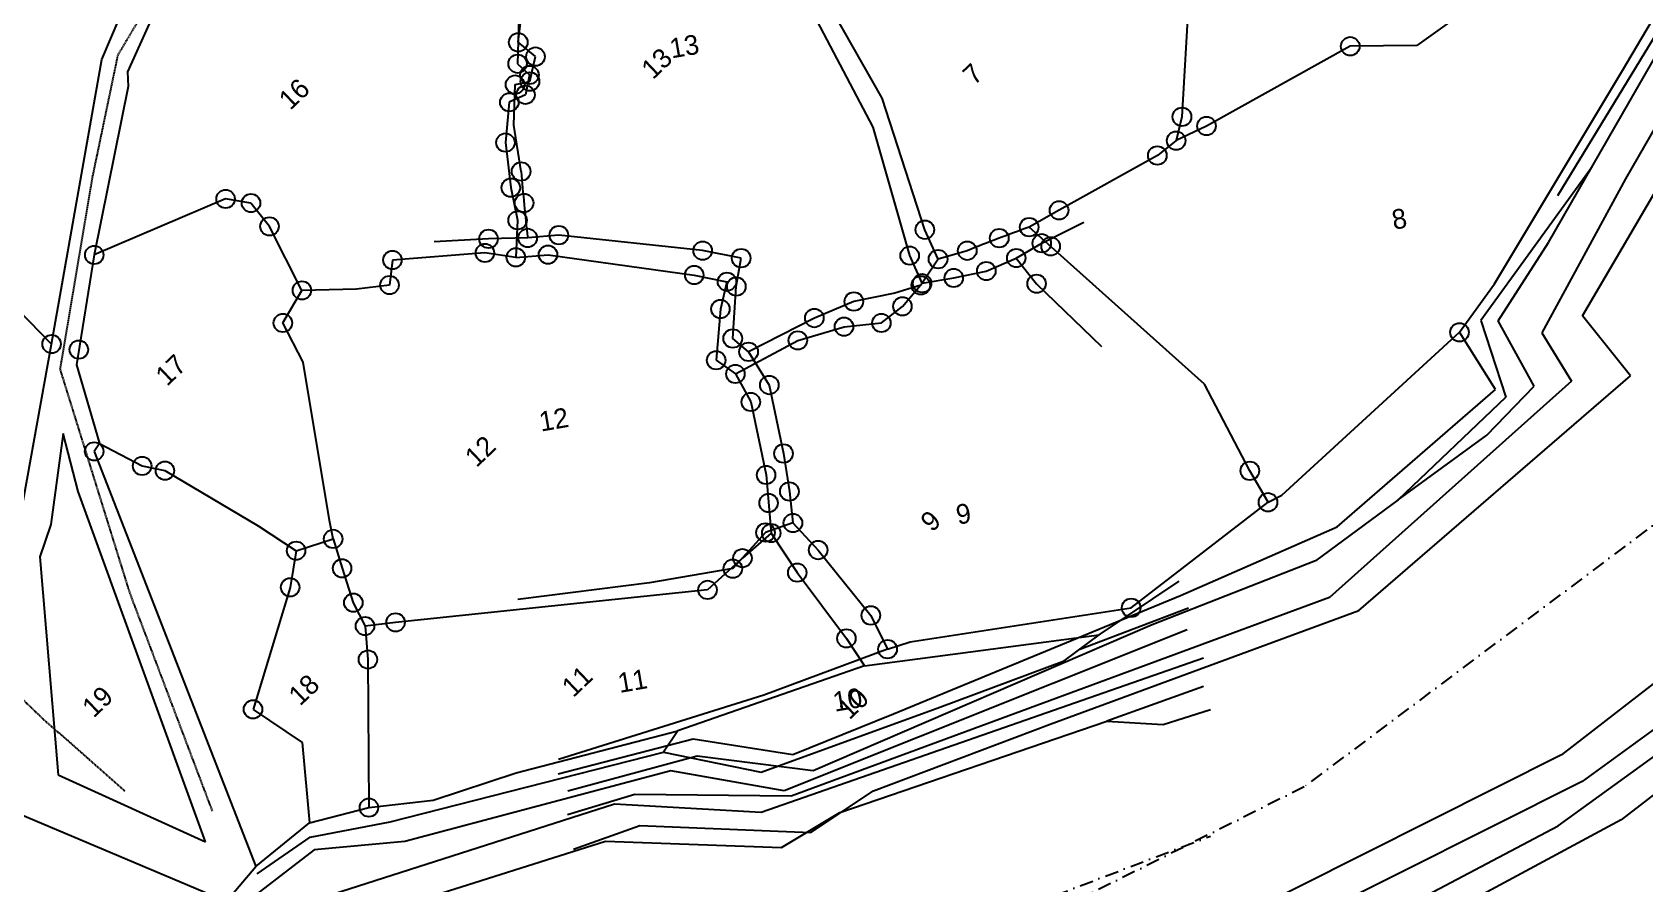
# Model space of a CAD drawing. Header units: metres. Extents: x 353942 to 357335, y 1746780 to 1749904.
# Drawn here: x 355984 to 356586, y 1747488 to 1747805 of the extents above; entities that cross this region are included whole.
import ezdxf

# ---------------------------------------------------------------- set-up
doc = ezdxf.new("R2010")
doc.units = ezdxf.units.M
doc.header["$MEASUREMENT"] = 0
doc.linetypes.add('DASHDOT', pattern=[1, 0.5, -0.25, 0, -0.25])
doc.linetypes.add('DASHED', pattern=[0.75, 0.5, -0.25])
for name, color, linetype in [('LINE_WATER', 4, 'Continuous'), ('OTHERS', 1, 'Continuous'), ('POLY_PARCEL', 6, 'Continuous'), ('POLY_ROAD', 30, 'Continuous'), ('POLY_WATER', 4, 'Continuous'), ('TEXT_PARCEL', 7, 'Continuous'), ('V_BOUND_STREAM_LINE', 7, 'DASHDOT')]:
    doc.layers.add(name, color=color, linetype=linetype)
doc.styles.add('TEXT_MAP', font='')
doc.styles.get('TEXT_MAP').set_extended_font_data('Kruti Dev 050')

msp = doc.modelspace()

# ---------------------------------------------------------------- linework, layer by layer
for centre, radius in [((356165.44, 1747801.68), 3.47), ((356171.88, 1747796.35), 3.47), ((356475.97, 1747800.21), 3.47), ((356165.21, 1747793.66), 3.44), ((356169.63, 1747789.51), 3.44), ((356164.25, 1747785.89), 3.47), ((356169.8, 1747787.03), 3.47), ((356162.11, 1747779.3), 3.44), ((356168.14, 1747782.08), 3.44), ((356413.15, 1747773.86), 3.47), ((356410.98, 1747764.97), 3.47), ((356422.31, 1747770.43), 3.47), ((356160.67, 1747764.27), 3.44), ((356403.97, 1747759.43), 3.47), ((356166.51, 1747753.47), 3.47), ((356162.67, 1747747.42), 3.44), ((356056.22, 1747743.23), 3.44), ((356065.7, 1747741.66), 3.44), ((356167.61, 1747741.7), 3.47), ((356165.21, 1747735.26), 3.44), ((356367.28, 1747738.96), 3.47), ((356072.61, 1747732.95), 3.44), ((356180.58, 1747729.69), 3.47), ((356317.18, 1747731.72), 3.47), ((356356.13, 1747732.66), 3.47), ((356153.02, 1747723.06), 3.44), ((356154.36, 1747728.3), 3.47), ((356168.97, 1747728.65), 3.47), ((356234.27, 1747723.91), 3.47), ((356333.03, 1747723.88), 3.47), ((356344.96, 1747728.57), 3.47), ((356360.83, 1747726.69), 3.44), ((356364.14, 1747725.52), 3.47), ((356007.21, 1747722.32), 3.44), ((356118.49, 1747720.41), 3.44), ((356164.55, 1747721.41), 3.44), ((356176.55, 1747722.4), 3.44), ((356248.64, 1747721.1), 3.47), ((356311.53, 1747722.07), 3.44), ((356322.12, 1747720.74), 3.47), ((356351.32, 1747721.14), 3.44), ((356117.4, 1747711.05), 3.44), ((356231.13, 1747714.81), 3.44), ((356243.35, 1747712.28), 3.44), ((356315.68, 1747710.97), 3.47), ((356316.16, 1747711.76), 3.44), ((356327.96, 1747713.72), 3.44), ((356340.13, 1747716.27), 3.44), ((356358.91, 1747711.56), 3.44), ((356084.71, 1747709.07), 3.44), ((356246.83, 1747710.51), 3.47), ((356290.69, 1747704.91), 3.47), ((356240.9, 1747702.12), 3.44), ((356275.95, 1747698.75), 3.47), ((356308.82, 1747703.12), 3.44), ((356077.6, 1747696.92), 3.44), ((356287.02, 1747695.52), 3.44), ((356300.97, 1747696.91), 3.44), ((356516.75, 1747693.42), 3.47), ((355991.29, 1747689.03), 3.44), ((356001.45, 1747686.96), 3.44), ((356245.5, 1747691.12), 3.47), ((356269.79, 1747690.39), 3.44), ((356239.31, 1747683), 3.44), ((356251.42, 1747686.13), 3.47), ((356246.48, 1747677.9), 3.44), ((356259.15, 1747673.72), 3.47), ((356252.23, 1747667.42), 3.44), ((356007.18, 1747648.95), 3.44), ((356264.43, 1747648.16), 3.47), ((356025.08, 1747643.55), 3.44), ((356033.59, 1747641.78), 3.44), ((356257.92, 1747640.17), 3.44), ((356438.46, 1747641.73), 3.47), ((356266.63, 1747634.01), 3.47), ((356258.87, 1747629.71), 3.44), ((356445.27, 1747629.99), 3.47), ((356267.96, 1747622.24), 3.47), ((356096.36, 1747616.31), 3.44), ((356257.74, 1747618.67), 3.47), ((356259.88, 1747618.47), 3.44), ((356082.54, 1747611.89), 3.44), ((356249.12, 1747609.11), 3.44), ((356277.36, 1747612.14), 3.47), ((356099.68, 1747605.32), 3.44), ((356245.54, 1747605.19), 3.47), ((356269.57, 1747603.73), 3.44), ((356080.32, 1747598.22), 3.44), ((356236.09, 1747597.28), 3.44), ((356103.89, 1747592.49), 3.44), ((356394.2, 1747590.59), 3.47), ((356119.66, 1747585.12), 3.44), ((356297.03, 1747587.73), 3.47), ((356108.25, 1747583.75), 3.44), ((356287.93, 1747579.14), 3.44), ((356303.29, 1747575.14), 3.47), ((356109.34, 1747571.28), 3.44), ((356066.45, 1747552.67), 3.44), ((356109.71, 1747516.01), 3.44)]:
    msp.add_circle(centre, radius)
at = {"layer": 'LINE_WATER'}
for p, q in [((356549.99, 1747726.93), (356654.05, 1747908.33)), ((356625.72, 1747863.17), (356553.3, 1747744.42)), ((356635.77, 1747850.42), (356578.72, 1747750.67)), ((356562.66, 1747699.59), (356606.6, 1747774.72)), ((356566.21, 1747755.22), (356524.66, 1747697.86)), ((356578.72, 1747750.67), (356547.4, 1747693.17)), ((356531.12, 1747697.72), (356549.99, 1747726.93)), ((356524.66, 1747697.86), (356534.06, 1747669.17)), ((356544.58, 1747673.32), (356531.12, 1747697.72)), ((356580.49, 1747677.14), (356562.66, 1747699.59)), ((356547.4, 1747693.17), (356558.53, 1747675.21)), ((356558.53, 1747675.21), (356468.24, 1747594.4)), ((356479.2, 1747589.52), (356580.49, 1747677.14)), ((356526.96, 1747654.97), (356544.58, 1747673.32)), ((356534.06, 1747669.17), (356493.86, 1747630.83)), ((356493.86, 1747630.83), (356526.96, 1747654.97)), ((356493.86, 1747630.83), (356462.93, 1747608.13)), ((356462.93, 1747608.13), (356402.08, 1747584.18)), ((356468.24, 1747594.4), (356267.36, 1747520.25)), ((356634.54, 1747597.58), (356554.83, 1747535.64)), ((356363.94, 1747547.09), (356479.2, 1747589.52)), ((356415.63, 1747590.42), (356374.98, 1747575.06)), ((356648.4, 1747588.24), (356562.56, 1747525.74)), ((356415.05, 1747582.41), (356264.63, 1747522.23)), ((356402.08, 1747584.18), (356275.45, 1747529.73)), ((356553.5, 1747509.16), (356654.23, 1747582.02)), ((356256.14, 1747514.26), (356421.2, 1747571.86)), ((356421.18, 1747561.16), (356385.07, 1747548.23)), ((356406.1, 1747546.97), (356423.82, 1747552.56)), ((356285.5, 1747514.21), (356385.07, 1747548.23)), ((356298.06, 1747522.22), (356363.94, 1747547.09)), ((356385.07, 1747548.23), (356406.1, 1747546.97)), ((356117.58, 1747510.64), (356219.63, 1747536.69)), ((356232.28, 1747535.14), (356183.99, 1747522.19)), ((356275.45, 1747529.73), (356232.28, 1747535.14)), ((356554.83, 1747535.64), (356420.58, 1747468.3)), ((356222.44, 1747529.75), (356123.06, 1747503.33)), ((356264.63, 1747522.23), (356222.44, 1747529.75)), ((356274.7, 1747506.72), (356298.06, 1747522.22)), ((356562.56, 1747525.74), (356431.65, 1747460.13)), ((356096.16, 1747483.62), (356201.33, 1747517.44)), ((356208.99, 1747520.94), (356183.86, 1747513.27)), ((356201.33, 1747517.44), (356256.14, 1747514.26)), ((356267.36, 1747520.25), (356208.99, 1747520.94)), ((356087.75, 1747504.96), (356117.58, 1747510.64)), ((356263.69, 1747501.16), (356285.5, 1747514.21)), ((356068.05, 1747491.27), (356087.75, 1747504.96)), ((356186.12, 1747500.43), (356210.85, 1747509.29)), ((356210.85, 1747509.29), (356274.7, 1747506.72)), ((356435.31, 1747446.82), (356553.5, 1747509.16)), ((356089.3, 1747500.22), (356061.12, 1747478.55)), ((356123.06, 1747503.33), (356089.3, 1747500.22)), ((356127.21, 1747481.11), (356198.06, 1747503.47)), ((356198.06, 1747503.47), (356263.69, 1747501.16))]:
    msp.add_line(p, q, dxfattribs=at)
at = {"layer": 'OTHERS', "linetype": 'DASHED', "ltscale": 0.5}
for p, q in [((356016.09, 1747796.93), (356037.75, 1747833.35)), ((356006.68, 1747751.78), (356016.09, 1747796.93)), ((355994.53, 1747679.63), (356006.68, 1747751.78)), ((356020.55, 1747596.05), (355994.53, 1747679.63)), ((356051.32, 1747514.72), (356020.55, 1747596.05)), ((355963.83, 1747572.41), (355987.75, 1747549.42)), ((355987.75, 1747549.42), (356018.61, 1747522.24))]:
    msp.add_line(p, q, dxfattribs=at)
at = {"layer": 'POLY_PARCEL'}
for p, q in [((356301.24, 1747780.85), (356271.87, 1747832.54)), ((356165.44, 1747801.68), (356168.52, 1747827.65)), ((356297.95, 1747770.01), (356269.28, 1747824.45)), ((356415.99, 1747824.66), (356413.15, 1747773.86)), ((356165.94, 1747821.74), (356165.21, 1747793.66)), ((356514.78, 1747810.45), (356500.83, 1747800.46)), ((356171.88, 1747796.35), (356165.44, 1747801.68)), ((356475.97, 1747800.21), (356422.31, 1747770.43)), ((356500.83, 1747800.46), (356475.97, 1747800.21)), ((356165.21, 1747793.66), (356169.63, 1747789.51)), ((356169.8, 1747787.03), (356171.88, 1747796.35)), ((356164.25, 1747785.89), (356169.8, 1747787.03)), ((356169.63, 1747789.51), (356168.14, 1747782.08)), ((356168.14, 1747782.08), (356162.11, 1747779.3)), ((356163.84, 1747770.69), (356164.25, 1747785.89)), ((356317.18, 1747731.72), (356301.24, 1747780.85)), ((356162.11, 1747779.3), (356160.67, 1747764.27)), ((356166.51, 1747753.47), (356163.84, 1747770.69)), ((356311.53, 1747722.07), (356297.95, 1747770.01)), ((356413.15, 1747773.86), (356410.98, 1747764.97)), ((356422.31, 1747770.43), (356410.98, 1747764.97)), ((356160.67, 1747764.27), (356162.67, 1747747.42)), ((356410.98, 1747764.97), (356403.97, 1747759.43)), ((356403.97, 1747759.43), (356367.28, 1747738.96)), ((356162.67, 1747747.42), (356165.21, 1747735.26)), ((356056.22, 1747743.23), (356007.21, 1747722.32)), ((356065.7, 1747741.66), (356056.22, 1747743.23)), ((356072.61, 1747732.95), (356065.7, 1747741.66)), ((356367.28, 1747738.96), (356356.13, 1747732.66)), ((356084.71, 1747709.07), (356072.61, 1747732.95)), ((356165.21, 1747735.26), (356164.55, 1747721.41)), ((356421.55, 1747674.01), (356356.13, 1747732.66)), ((356360.83, 1747726.69), (356376.48, 1747734.53)), ((355991.29, 1747689.03), (355952.17, 1747729.14)), ((356154.36, 1747728.3), (356134.12, 1747727.23)), ((356168.97, 1747728.65), (356154.36, 1747728.3)), ((356180.58, 1747729.69), (356168.97, 1747728.65)), ((356234.27, 1747723.91), (356180.58, 1747729.69)), ((356322.12, 1747720.74), (356317.18, 1747731.72)), ((356351.32, 1747721.14), (356360.83, 1747726.69)), ((356118.49, 1747720.41), (356117.4, 1747711.05)), ((356153.02, 1747723.06), (356118.49, 1747720.41)), ((356164.55, 1747721.41), (356153.02, 1747723.06)), ((356164.55, 1747721.41), (356176.55, 1747722.4)), ((356176.55, 1747722.4), (356231.13, 1747714.81)), ((356248.64, 1747721.1), (356234.27, 1747723.91)), ((356246.83, 1747710.51), (356248.64, 1747721.1)), ((356316.16, 1747711.76), (356311.53, 1747722.07)), ((356322.12, 1747720.74), (356315.68, 1747710.97)), ((356333.03, 1747723.88), (356322.12, 1747720.74)), ((356340.13, 1747716.27), (356351.32, 1747721.14)), ((356351.32, 1747721.14), (356358.91, 1747711.56)), ((356231.13, 1747714.81), (356243.35, 1747712.28)), ((356327.96, 1747713.72), (356340.13, 1747716.27)), ((356077.6, 1747696.92), (356084.71, 1747709.07)), ((356105.02, 1747709.47), (356084.71, 1747709.07)), ((356117.4, 1747711.05), (356105.02, 1747709.47)), ((356243.35, 1747712.28), (356240.9, 1747702.12)), ((356245.5, 1747691.12), (356246.83, 1747710.51)), ((356315.68, 1747710.97), (356306.05, 1747708.09)), ((356308.82, 1747703.12), (356316.16, 1747711.76)), ((356316.16, 1747711.76), (356327.96, 1747713.72)), ((356358.91, 1747711.56), (356383.12, 1747688.18)), ((356240.9, 1747702.12), (356239.31, 1747683)), ((356290.69, 1747704.91), (356275.95, 1747698.75)), ((356306.05, 1747708.09), (356290.69, 1747704.91)), ((356300.97, 1747696.91), (356308.82, 1747703.12)), ((356085.23, 1747682.27), (356077.6, 1747696.92)), ((356275.95, 1747698.75), (356251.42, 1747686.13)), ((356287.02, 1747695.52), (356300.97, 1747696.91)), ((356251.42, 1747686.13), (356245.5, 1747691.12)), ((356246.48, 1747677.9), (356269.79, 1747690.39)), ((356269.79, 1747690.39), (356287.02, 1747695.52)), ((356450.37, 1747632.6), (356516.75, 1747693.42)), ((356251.42, 1747686.13), (356259.15, 1747673.72)), ((356094.94, 1747623.12), (356085.23, 1747682.27)), ((356239.31, 1747683), (356246.48, 1747677.9)), ((356246.48, 1747677.9), (356252.23, 1747667.42)), ((356259.15, 1747673.72), (356264.43, 1747648.16)), ((356438.46, 1747641.73), (356421.55, 1747674.01)), ((356252.23, 1747667.42), (356257.92, 1747640.17)), ((356009.1, 1747651.89), (356025.08, 1747643.55)), ((356264.43, 1747648.16), (356266.63, 1747634.01)), ((356025.08, 1747643.55), (356033.59, 1747641.78)), ((356033.59, 1747641.78), (356068.41, 1747621.13)), ((356257.92, 1747640.17), (356259.88, 1747618.47)), ((356445.27, 1747629.99), (356438.46, 1747641.73)), ((356266.63, 1747634.01), (356267.96, 1747622.24)), ((356394.2, 1747590.59), (356445.27, 1747629.99)), ((356445.27, 1747629.99), (356450.37, 1747632.6)), ((356068.41, 1747621.13), (356082.54, 1747611.89)), ((356096.36, 1747616.31), (356094.94, 1747623.12)), ((356257.74, 1747618.67), (356245.54, 1747605.19)), ((356259.88, 1747618.47), (356249.12, 1747609.11)), ((356267.96, 1747622.24), (356257.74, 1747618.67)), ((356259.88, 1747618.47), (356269.57, 1747603.73)), ((356267.96, 1747622.24), (356277.36, 1747612.14)), ((356082.54, 1747611.89), (356080.32, 1747598.22)), ((356082.54, 1747611.89), (356096.36, 1747616.31)), ((356096.36, 1747616.31), (356099.68, 1747605.32)), ((356277.36, 1747612.14), (356297.03, 1747587.73)), ((356249.12, 1747609.11), (356236.09, 1747597.28)), ((356099.68, 1747605.32), (356103.89, 1747592.49)), ((356214.47, 1747599.86), (356165.3, 1747593.71)), ((356245.54, 1747605.19), (356214.47, 1747599.86)), ((356269.57, 1747603.73), (356287.93, 1747579.14)), ((356080.32, 1747598.22), (356066.45, 1747552.67)), ((356236.09, 1747597.28), (356119.66, 1747585.12)), ((356103.89, 1747592.49), (356108.25, 1747583.75)), ((356311.66, 1747577.91), (356394.2, 1747590.59)), ((356119.66, 1747585.12), (356108.25, 1747583.75)), ((356108.25, 1747583.75), (356109.34, 1747571.28)), ((356297.03, 1747587.73), (356303.29, 1747575.14)), ((356287.93, 1747579.14), (356294.65, 1747568.86)), ((356294.65, 1747568.86), (356382.29, 1747580.48)), ((356303.29, 1747575.14), (356311.66, 1747577.91)), ((356109.34, 1747571.28), (356109.71, 1747516.01)), ((356303.29, 1747575.14), (356257.13, 1747557.94)), ((356294.65, 1747568.86), (356224.98, 1747544.65)), ((356257.13, 1747557.94), (356180.47, 1747533.9)), ((356066.45, 1747552.67), (356084.81, 1747540.26)), ((356084.81, 1747540.26), (356087.5, 1747510.35))]:
    msp.add_line(p, q, dxfattribs=at)
for centre, radius, start, end in [((357295.51, 1747852.93), 1133.38, 185.03438, 186.29518), ((356530.19, 1747239.65), 522.83, 109.44647, 112.15439)]:
    msp.add_arc(centre, radius, start, end, dxfattribs=at)
at = {"layer": 'POLY_ROAD'}
for p, q in [((356010.06, 1747795.31), (356023.37, 1747826.52)), ((356033.17, 1747820.96), (356019.67, 1747790.71)), ((355991.29, 1747689.03), (356010.06, 1747795.31)), ((356019.67, 1747790.71), (356019.81, 1747785.16)), ((356019.81, 1747785.16), (356007.21, 1747722.32)), ((356007.21, 1747722.32), (356000.53, 1747681.32)), ((355977, 1747609.66), (355991.29, 1747689.03)), ((356000.53, 1747681.32), (356009.1, 1747651.89)), ((355995.6, 1747655.67), (355991.01, 1747621.7)), ((356001.16, 1747633.98), (355995.6, 1747655.67)), ((356009.1, 1747651.89), (356007.18, 1747648.95)), ((356007.18, 1747648.95), (356067.54, 1747493.99)), ((356048.77, 1747503.16), (356001.16, 1747633.98)), ((355991.01, 1747621.7), (355986.87, 1747609.55)), ((355986.87, 1747609.55), (355993.71, 1747528.21)), ((356056.48, 1747480.9), (355889.77, 1747551.17)), ((355993.71, 1747528.21), (356048.77, 1747503.16))]:
    msp.add_line(p, q, dxfattribs=at)
at = {"layer": 'POLY_WATER'}
for p, q in [((356577.57, 1747791.21), (356643.71, 1747903.31)), ((356529.78, 1747711.57), (356577.57, 1747791.21)), ((356516.75, 1747693.42), (356529.78, 1747711.57)), ((356530.14, 1747672.13), (356516.75, 1747693.42)), ((356471.1, 1747620.8), (356530.14, 1747672.13)), ((356412.6, 1747595.15), (356471.1, 1747620.8)), ((356382.29, 1747580.48), (356412.1, 1747600.51)), ((356305.49, 1747551.04), (356412.6, 1747595.15)), ((356369.22, 1747570.8), (356382.29, 1747580.48)), ((356322.79, 1747553.54), (356369.22, 1747570.8)), ((356650.03, 1747568.05), (356577.13, 1747511.46)), ((356256.12, 1747529.23), (356322.79, 1747553.54)), ((356267.94, 1747535.78), (356305.49, 1747551.04)), ((356164.61, 1747528.96), (356224.98, 1747544.65)), ((356180.29, 1747528.64), (356230.72, 1747541.66)), ((356224.98, 1747544.65), (356219.63, 1747536.69)), ((356230.72, 1747541.66), (356267.94, 1747535.78)), ((356219.63, 1747536.69), (356256.12, 1747529.23)), ((356133.7, 1747518.73), (356164.61, 1747528.96)), ((356087.5, 1747510.35), (356109.71, 1747516.01)), ((356109.71, 1747516.01), (356133.7, 1747518.73)), ((356067.54, 1747493.99), (356087.5, 1747510.35)), ((356577.13, 1747511.46), (356448.24, 1747442.11)), ((356056.48, 1747480.9), (356067.54, 1747493.99))]:
    msp.add_line(p, q, dxfattribs=at)
at = {"layer": 'V_BOUND_STREAM_LINE', "ltscale": 10}
for p, q in [((356683.57, 1747692.34), (356458.72, 1747523.73)), ((356458.72, 1747523.73), (356206.91, 1747397.9)), ((356158.18, 1747403.89), (356423.81, 1747505.38))]:
    msp.add_line(p, q, dxfattribs=at)

# ---------------------------------------------------------------- texts
at = {"layer": 'TEXT_PARCEL', "style": 'TEXT_MAP'}
for s, height, rotation, p in [('13', 7.349, 9.77383, (356222.65, 1747795.66)), ('13', 7.282, 43.53875, (356215.69, 1747787.5)), ('7', 7.28, 43.53875, (356335.66, 1747785.34)), ('16', 7.282, 43.53875, (356080.38, 1747776.08)), ('8', 7.35, 9.77383, (356492.19, 1747731.71)), ('17', 7.282, 43.53875, (356034.37, 1747673.04)), ('12', 7.349, 9.77383, (356173.94, 1747656.34)), ('12', 7.282, 43.53875, (356149.84, 1747642.68)), ('9', 7.28, 43.53875, (356319.87, 1747618.54)), ('9', 7.35, 9.77383, (356329.54, 1747621.6)), ('18', 7.282, 43.53875, (356084.01, 1747553.66)), ('11', 7.282, 43.53875, (356185.98, 1747556.81)), ('11', 7.349, 9.77383, (356203.31, 1747558.78)), ('19', 7.282, 43.53875, (356006.99, 1747549.23)), ('10', 7.349, 9.77383, (356283.56, 1747551.75)), ('10', 7.282, 43.53875, (356289.04, 1747548.51))]:
    msp.add_text(s, height=height, rotation=rotation, dxfattribs=at).set_placement(p)

doc.saveas('drawing.dxf')
